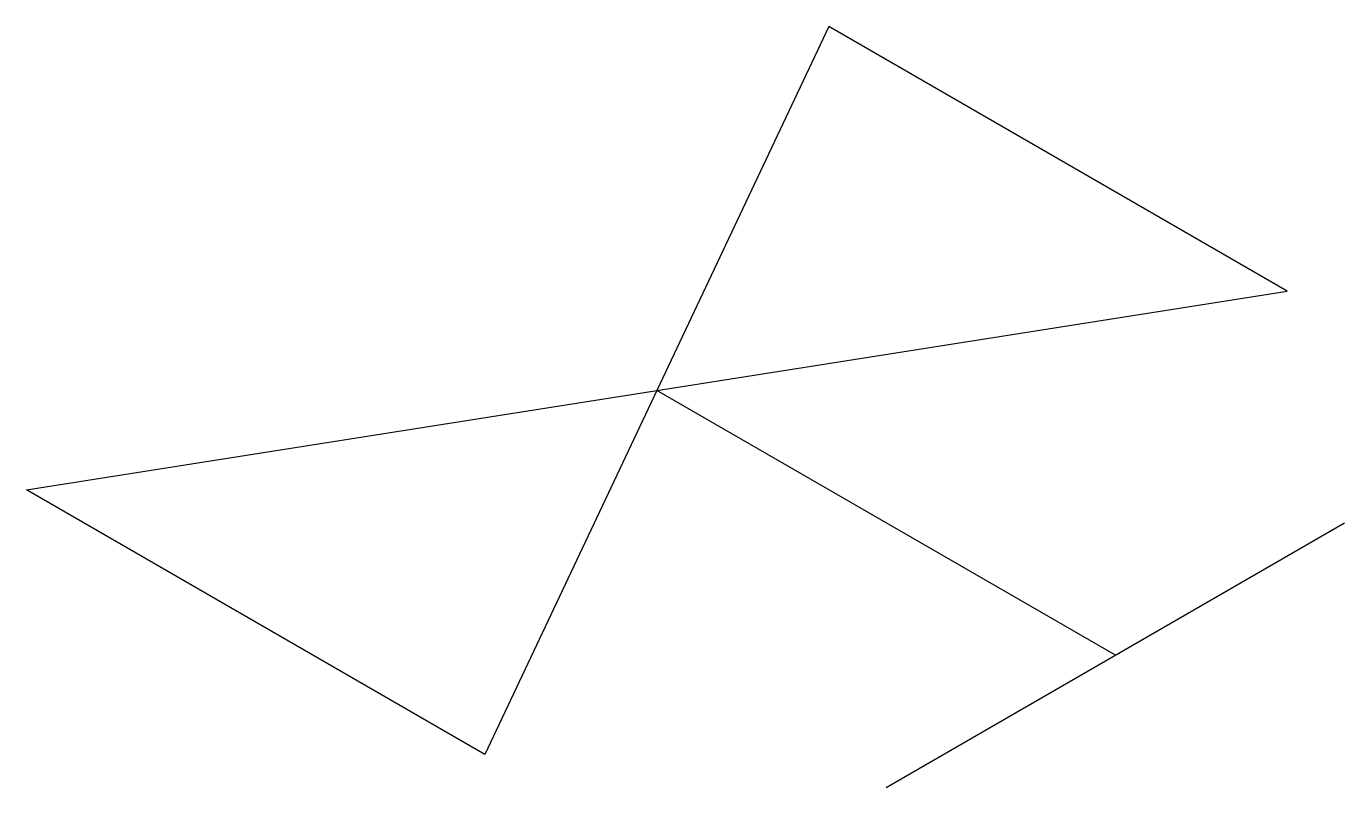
# Model space of a CAD drawing. Header units: millimetres. Extents: x -10042.22 to -10041.846, y -21.357 to -21.141.
import ezdxf

# ---------------------------------------------------------------- set-up
doc = ezdxf.new("R2010")
doc.units = ezdxf.units.MM
doc.layers.add('Tub_iso_bloqueios', color=2, linetype='Continuous')

msp = doc.modelspace()

# ---------------------------------------------------------------- linework, layer by layer
at = {"layer": 'Tub_iso_bloqueios', "color": 2}
for p, q in [((-10041.99234, -21.14117), (-10042.08977, -21.34742)), ((-10041.86244, -21.21617), (-10041.99234, -21.14117)), ((-10042.21967, -21.27242), (-10041.86244, -21.21617)), ((-10041.91115, -21.3193), (-10042.04105, -21.2443)), ((-10042.08977, -21.34742), (-10042.21967, -21.27242))]:
    msp.add_line(p, q, dxfattribs=at)
at = {"layer": 'Tub_iso_bloqueios'}
msp.add_line((-10041.9761, -21.3568), (-10041.8462, -21.2818), dxfattribs=at)

doc.saveas('drawing.dxf')
